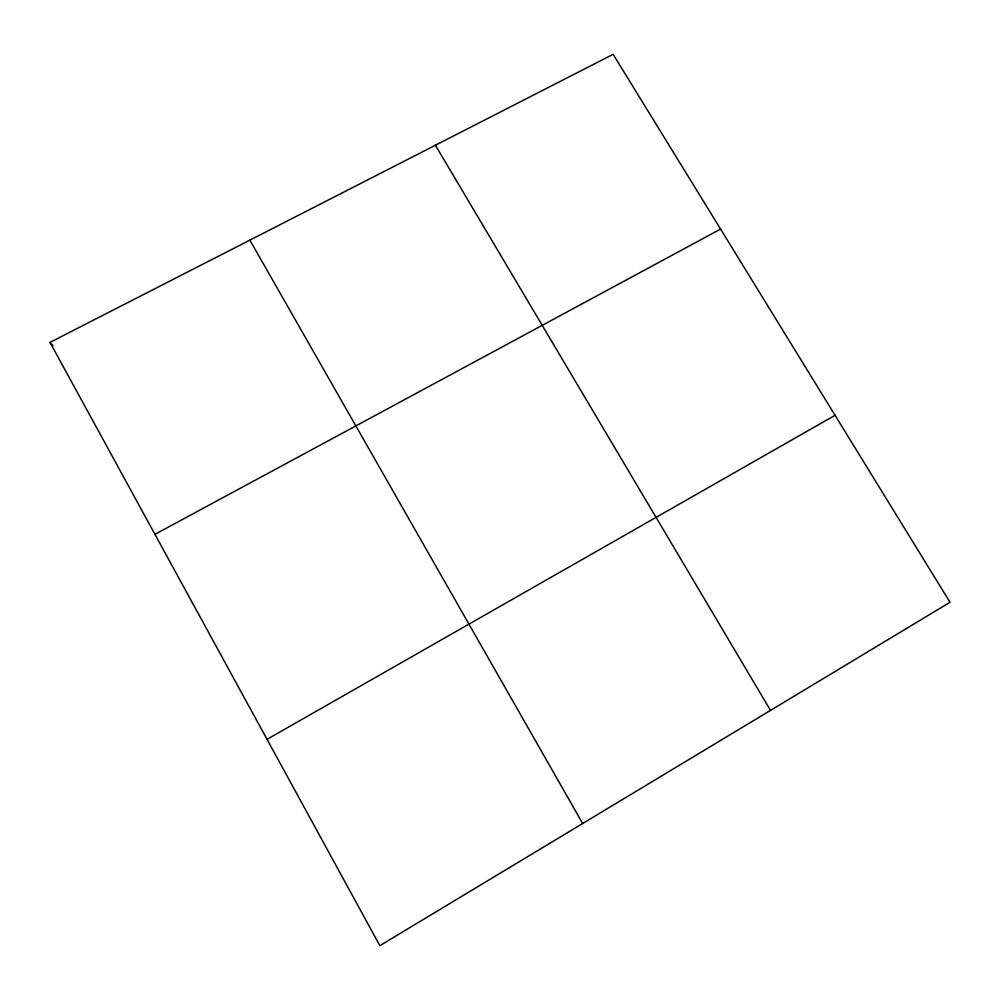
<?xml version="1.0" encoding="UTF-8"?>
<svg xmlns="http://www.w3.org/2000/svg" width="1000" height="1000" viewBox="0 0 1000 1000"><rect width="100%" height="100%" fill="white"/><g stroke="black" fill="none" stroke-linecap="round" stroke-linejoin="round"><path stroke-width="1.5" d="M267.038 739.325L835.05 415.288M154.95 534.338L720.588 229.088M50 342.375L613.138 54.325L950 602.275L379.85 945.675L50 342.375L52.987 345.75M435.412 145.225L770.5 710.387M249.875 240.138L582.675 823.512"/></g></svg>
